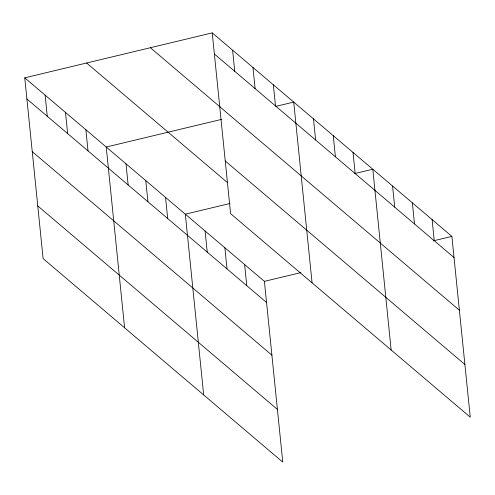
<?xml version="1.0" encoding="UTF-8"?>
<svg xmlns="http://www.w3.org/2000/svg" width="495" height="495" viewBox="0 0 495 495"><rect width="100%" height="100%" fill="white"/><g stroke="black" fill="none" stroke-linecap="round" stroke-linejoin="round"><path stroke-width="0.74" d="M24.75 77.833L264.404 281.346L282.769 462.113L43.115 258.6L24.75 77.833L212.231 32.887L451.886 236.4L470.25 417.167L230.596 213.654L212.231 32.887M221.469 119.4L106.233 147.027L124.592 327.795M275.826 106.369L293.714 102.081L312.079 282.849M230.045 203.464L185.322 214.187L203.68 394.954M354.915 173.528L372.803 169.24L391.161 350.008M264.404 281.346L300.929 272.59M433.255 240.867L451.886 236.4M214.378 54.029L454.039 257.542M150.362 47.718L220.207 107.031M219.731 106.703L459.385 310.216M225.244 160.98L464.898 364.487M86.619 63.001L227.415 182.562M26.897 98.975L266.551 302.488M32.249 151.649L271.904 355.163M37.762 205.92L277.417 409.433M432.116 219.613L434.264 240.749M412.347 202.82L414.494 223.963M392.572 186.033L394.719 207.17M353.028 152.454L355.175 173.59M333.259 135.661L335.406 156.804M313.49 118.874L315.637 140.011M273.345 84.787L275.492 105.924M252.976 67.487L255.123 88.624M232.607 50.187L234.754 71.33M244.635 264.553L246.782 285.695M224.86 247.766L227.007 268.909M205.091 230.979L207.238 252.116M165.547 197.4L167.694 218.536M145.778 180.607L147.925 201.75M126.002 163.82L128.149 184.957M85.864 129.727L88.011 150.87M65.489 112.433L67.642 133.57M45.119 95.133L47.266 116.275"/></g></svg>
